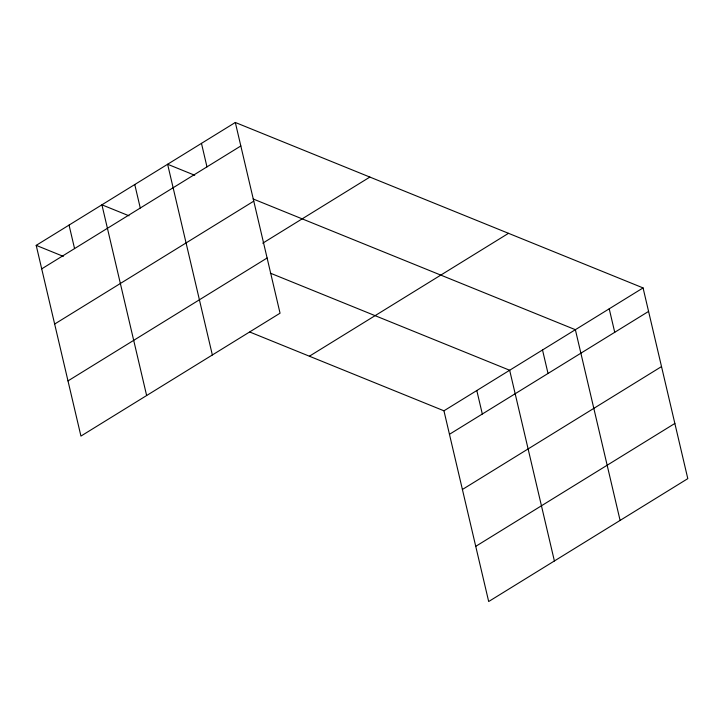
<?xml version="1.0" encoding="UTF-8"?>
<svg xmlns="http://www.w3.org/2000/svg" width="724" height="724" viewBox="0 0 724 724"><rect width="100%" height="100%" fill="white"/><g stroke="black" fill="none" stroke-linecap="round" stroke-linejoin="round"><path stroke-width="1.09" d="M235.318 122.474L280.052 313.193L80.934 436.083L36.2 245.364L235.318 122.474L643.066 287.917L687.8 478.636L488.682 601.526L443.948 410.807L249.834 332.044M41.711 268.866L240.83 145.967M54.653 324.044L253.771 201.154M262.749 243.183L369.873 177.072M67.993 380.905L267.111 258.006M309.392 356.208L508.51 233.318M443.948 410.807L643.066 287.917M449.459 434.3L648.577 311.411M462.401 489.487L661.519 366.588M475.74 546.339L674.859 423.45M194.738 175.262L167.615 164.257L212.349 354.977M253.147 198.964L575.372 329.701L620.097 520.411M129.026 215.815L101.912 204.811L146.637 395.53M270.351 273.156L509.66 370.254L554.394 560.973M36.2 245.364L63.323 256.368M609.219 308.804L614.73 332.298M542.511 349.973L548.023 373.466M476.808 390.526L482.32 414.019M201.471 143.37L206.974 166.864M134.764 184.539L140.275 208.032M69.052 225.092L74.563 248.585"/></g></svg>
